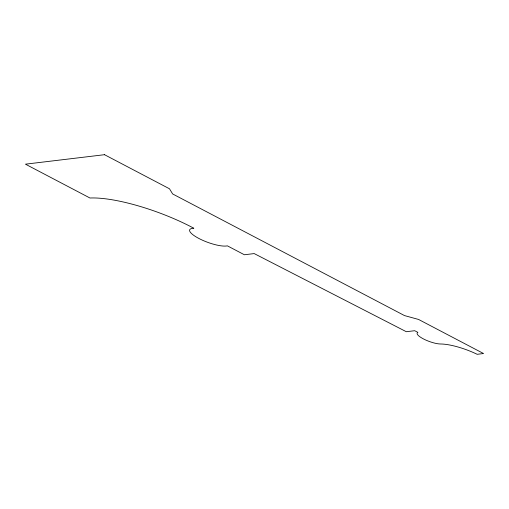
<?xml version="1.0" encoding="UTF-8"?>
<svg xmlns="http://www.w3.org/2000/svg" width="509" height="509" viewBox="0 0 509 509"><rect width="100%" height="100%" fill="white"/><g stroke="black" fill="none" stroke-linecap="round" stroke-linejoin="round"><path stroke-width="0.76" d="M104.517 154.698L25.45 164.172L89.966 198.014A81.249 21.028 20.2 0 1 193.834 228.242A21.155 5.478 20.2 0 0 198.847 238.447A21.155 5.478 20.2 0 0 227.364 245.834L244.384 254.761L254.195 253.584L406.316 331.715L414.701 330.71L417.889 332.377A14.207 3.678 20.2 0 0 423.73 339.07A14.207 3.678 20.2 0 0 440.66 343.995A32.201 8.335 20.2 0 1 477.162 354.302L483.55 353.532L418.583 319.455L404.509 315.586L172.646 193.954L169.484 188.782L104.517 154.698"/></g></svg>
